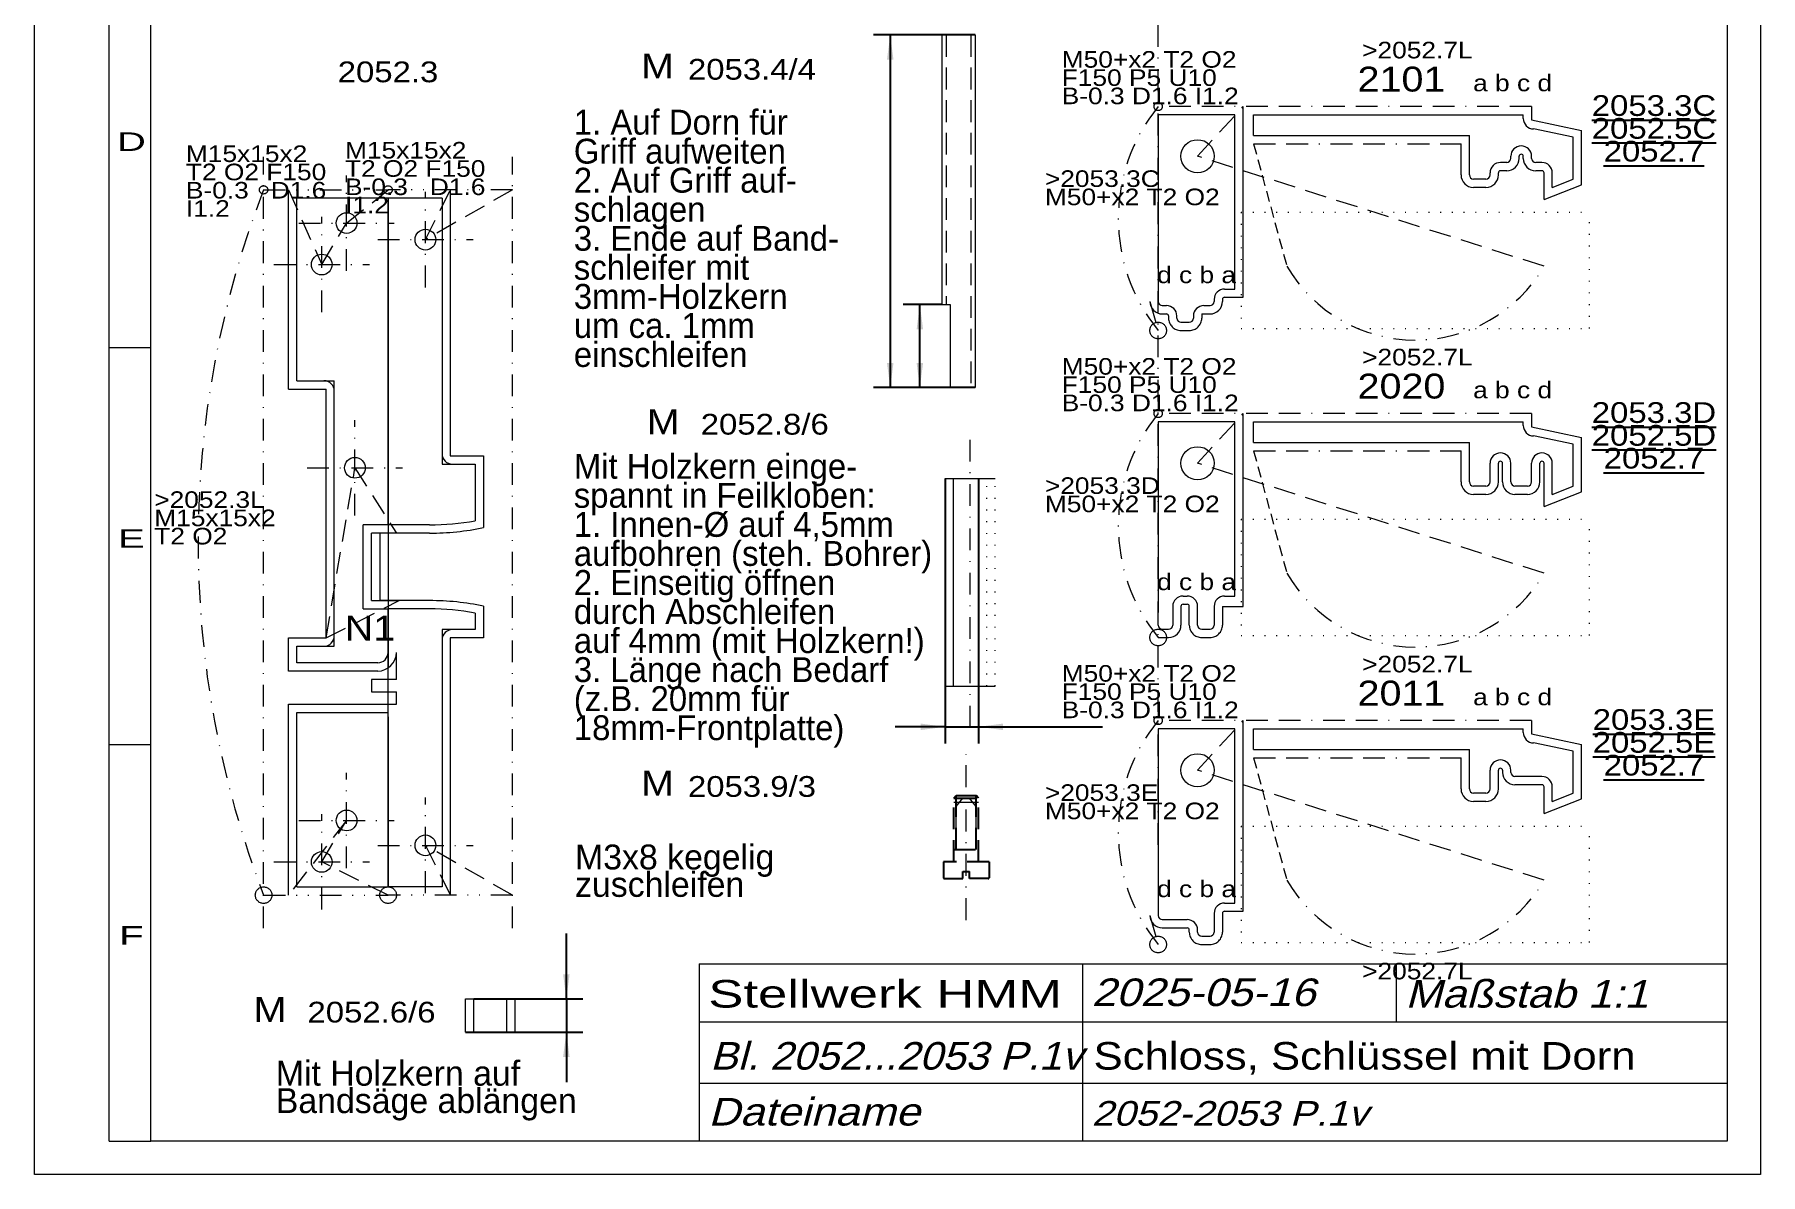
# Model space of a CAD drawing. Extents: x -185 to 209, y 1 to 296.
# Drawn here: x 1 to 209, y 1 to 138.4 of the extents above; entities that cross this region are included whole.
import ezdxf
from ezdxf.enums import TextEntityAlignment as Align

# ---------------------------------------------------------------- set-up
doc = ezdxf.new("R2010")
doc.units = 0
doc.header["$LTSCALE"] = 5.2450000763
for name, pattern in [('BORDER', [1.75, 0.5, -0.25, 0.5, -0.25, 0, -0.25]), ('DASHDOT', [1, 0.5, -0.25, 0, -0.25]), ('DASHED', [0.75, 0.5, -0.25]), ('DIVIDE', [1.25, 0.5, -0.25, 0, -0.25, 0, -0.25]), ('DOT', [0.25, 0, -0.25]), ('HIDDEN', [0.375, 0.25, -0.125]), ('PHANTOM', [2.5, 1.25, -0.25, 0.25, -0.25, 0.25, -0.25])]:
    doc.linetypes.add(name, pattern=pattern)
for name, color, linetype, lineweight in [('2050_1R', 15, 'CONTINUOUS', 13), ('2052_1_2_7_8 GEHÄUSE', 7, 'CONTINUOUS', 18), ('2052_3 RIEGEL', 230, 'CONTINUOUS', 18), ('2052_3L', 30, 'CONTINUOUS', 13), ('2052_3R', 34, 'CONTINUOUS', 13), ('2052_5_6 BESATZUNG', 8, 'CONTINUOUS', 18), ('2052___ SCHLOSS MIT DORN L', 230, 'CONTINUOUS', 13), ('2053_1-4 SCHLÜSSEL', 190, 'CONTINUOUS', 18), ('2053_3B', 11, 'CONTINUOUS', 13), ('2053_3C', 11, 'CONTINUOUS', 13), ('2053_3D', 11, 'CONTINUOUS', 13), ('2053_3E', 11, 'CONTINUOUS', 13), ('BEMASSUNG', 7, 'CONTINUOUS', 25), ('BESCHRIFTUNG', 7, 'CONTINUOUS', 25), ('BESCHRIFTUNG0', 7, 'CONTINUOUS', 25), ('HILFSLINIEN', 3, 'CONTINUOUS', 0), ('MASSGRENZEN', 172, 'CONTINUOUS', 25), ('MASSLINIEN', 172, 'CONTINUOUS', 25), ('MASSTEXTE', 212, 'CONTINUOUS', 25), ('MITTELLINIEN', 5, 'DASHDOT', 13), ('STANDARD', 7, 'CONTINUOUS', 0), ('UNSICHTBARE', 92, 'DASHED', 25)]:
    doc.layers.add(name, color=color, linetype=linetype, lineweight=lineweight)
doc.styles.add('Arial', font='arial.ttf')

# ---------------------------------------------------------------- blocks, each defined once
blk = doc.blocks.new('X', base_point=(104.5547320313, 209.8532390625))
at = {"layer": 'MITTELLINIEN'}
for p, q in [((104.5547320313, 204.1032390625), (104.5547320313, 215.6032390625)), ((98.8047320313, 209.8532390625), (110.3047320313, 209.8532390625))]:
    blk.add_line(p, q, dxfattribs=at)
blk = doc.blocks.new('D492339968')
at = {"layer": 'MASSGRENZEN'}
for points in [[(104.1233689407, 138.3383367787), (104.5149475174, 135.3640021945), (103.7317903641, 135.3640021945)], [(104.1233689407, 95.8383367787), (103.7317903641, 98.8126713628), (104.5149475174, 98.8126713628)]]:
    blk.add_solid(points, dxfattribs=at)
at = {"layer": 'MASSLINIEN', "color": 172}
for p, q in [((114.3533438154, 138.3383367787), (102.1233689407, 138.3383367787)), ((104.1233689407, 138.3383367787), (104.1233689407, 95.8383367787)), ((114.3533438154, 95.8383367787), (102.1233689407, 95.8383367787))]:
    blk.add_line(p, q, dxfattribs=at)
blk = doc.blocks.new('D492340224')
at = {"layer": 'MASSGRENZEN'}
for points in [[(107.694988878, 105.8383367787), (108.0865674547, 102.8640021945), (107.3034103014, 102.8640021945)], [(107.694988878, 95.8383367787), (107.3034103014, 98.8126713628), (108.0865674547, 98.8126713628)]]:
    blk.add_solid(points, dxfattribs=at)
at = {"layer": 'MASSLINIEN', "color": 172}
for p, q in [((110.3533438154, 105.8383367787), (105.694988878, 105.8383367787)), ((107.694988878, 95.8383367787), (107.694988878, 105.8383367787)), ((114.3533438154, 95.8383367787), (105.694988878, 95.8383367787))]:
    blk.add_line(p, q, dxfattribs=at)
blk = doc.blocks.new('D492340480')
at = {"layer": 'MASSGRENZEN'}
for points in [[(65.092767074, 22.153649102), (64.7011884973, 25.1279836861), (65.4843456506, 25.1279836861)], [(65.092767074, 18.153649102), (65.4843456506, 15.1793145179), (64.7011884973, 15.1793145179)]]:
    blk.add_solid(points, dxfattribs=at)
at = {"layer": 'MASSLINIEN', "color": 172}
for p, q in [((65.092767074, 22.153649102), (65.092767074, 30.0462071591)), ((53.9257405345, 22.153649102), (67.092767074, 22.153649102)), ((65.092767074, 22.153649102), (65.092767074, 18.153649102)), ((52.9257405345, 18.153649102), (67.092767074, 18.153649102)), ((65.092767074, 18.153649102), (65.092767074, 12.1149799338))]:
    blk.add_line(p, q, dxfattribs=at)
blk = doc.blocks.new('D492340736')
at = {"layer": 'MASSGRENZEN'}
for points in [[(110.7532646562, 54.9532042079), (107.7789300721, 54.5616256313), (107.7789300721, 55.3447827846)], [(114.7532646562, 54.9532042079), (117.7275992403, 55.3447827846), (117.7275992403, 54.5616256313)]]:
    blk.add_solid(points, dxfattribs=at)
at = {"layer": 'MASSLINIEN', "color": 172}
for p, q in [((110.7532646562, 84.8669610305), (110.7532646562, 52.9532042079)), ((114.7532646562, 84.8669610305), (114.7532646562, 52.9532042079)), ((110.7532646562, 54.9532042079), (104.714595488, 54.9532042079)), ((110.7532646562, 54.9532042079), (114.7532646562, 54.9532042079)), ((114.7532646562, 54.9532042079), (129.6980449356, 54.9532042079))]:
    blk.add_line(p, q, dxfattribs=at)

msp = doc.modelspace()

# ---------------------------------------------------------------- linework, layer by layer
at = {"layer": '2052_1_2_7_8 GEHÄUSE', "color": 7, "lineweight": 0}
for p, q in [((110.7532646562, 59.8669610305), (110.7532646562, 84.8669610305)), ((110.7532646562, 84.8669610305), (116.7532646562, 84.8669610305)), ((111.7532646562, 59.8669610305), (111.7532646562, 84.8669610305)), ((110.7532646562, 59.8669610305), (116.7532646562, 59.8669610305))]:
    msp.add_line(p, q, dxfattribs=at)
at = {"layer": '2052_1_2_7_8 GEHÄUSE'}
for p, q in [((114.7532646562, 59.8669610305), (114.7532646562, 84.8669610305)), ((112.0850756987, 45.3581666133), (112.8805856987, 46.3581666133)), ((112.8805856987, 46.3581666133), (113.6760956987, 46.3581666133)), ((114.4716056987, 45.3581666133), (113.6760956987, 46.3581666133)), ((112.0850756987, 40.1649016133), (112.0850756987, 45.3581666133)), ((114.4716056987, 40.1649016133), (114.4716056987, 45.3581666133))]:
    msp.add_line(p, q, dxfattribs=at)
at = {"layer": '2052_1_2_7_8 GEHÄUSE', "linetype": 'DOT', "lineweight": 0}
for p, q in [((115.7532646562, 59.8669610305), (115.7532646562, 84.8669610305)), ((116.7532646562, 59.8669610305), (116.7532646562, 84.8669610305))]:
    msp.add_line(p, q, dxfattribs=at)
at = {"layer": '2052_3 RIEGEL'}
for p, q in [((32.6096849063, 96.6686067962), (32.6096849063, 118.6686067962)), ((43.6096849063, 118.6686067962), (32.6096849063, 118.6686067962)), ((43.6096849063, 79.2926452008), (43.6096849063, 118.6686067962)), ((50.1096849063, 118.6686067962), (43.6096849063, 118.6686067962)), ((43.6096849063, 35.6686067962), (43.6096849063, 69.1686067962)), ((32.6096849063, 62.6686067962), (32.6096849063, 64.6686067962)), ((32.6096849063, 64.6686067962), (37.1305587104, 64.6686067962)), ((32.6096849063, 35.6686067962), (32.6096849063, 56.6686067962)), ((50.1096849063, 35.6686067962), (43.6096849063, 35.6686067962))]:
    msp.add_line(p, q, dxfattribs=at)
at = {"layer": '2052_3 RIEGEL', "lineweight": 0}
for p, q in [((43.6096849063, 118.6686067962), (43.6096849063, 62.1686067962)), ((50.1096849063, 118.6686067962), (50.1096849063, 86.6137206819)), ((32.6096849063, 96.6686067962), (37.1305587104, 96.6686067962)), ((37.1305587104, 64.6686067962), (37.1305587104, 96.6686067962)), ((50.1096849063, 86.6137206819), (54.1096849063, 86.6137206819)), ((54.1096849063, 86.6137206819), (54.1096849063, 79.7926452008)), ((40.6096849063, 69.1686067962), (40.6096849063, 79.2926452008)), ((48.6096849063, 79.2926452008), (40.6096849063, 79.2926452008)), ((40.6096849063, 69.1686067962), (43.6096849063, 69.1686067962)), ((48.6096852003, 69.1686067962), (43.6096849063, 69.1686067962)), ((54.1096849063, 68.6686067962), (54.1096849063, 66.6686067962)), ((54.1096849063, 66.6686067962), (50.1096849063, 66.6686067962)), ((50.1096849063, 66.6686067962), (50.1096849063, 35.6686067962)), ((42.3596849063, 62.6686067962), (32.6096849063, 62.6686067962)), ((32.6096849063, 56.6686067962), (43.6096849063, 56.6686067962)), ((43.6096849063, 56.1686067962), (43.6096849063, 35.6686067962)), ((32.6096849063, 35.6686067962), (43.6096849063, 35.6686067962))]:
    msp.add_line(p, q, dxfattribs=at)
for centre in [(38.6096849063, 115.6686067962), (48.1096849063, 113.6686067962), (35.6096849063, 110.6686067962), (38.6096849063, 43.6686067962), (48.1096849063, 40.6686067962), (35.6096849063, 38.6686067962)]:
    msp.add_circle(centre, 1.25, dxfattribs=at)
at = {"layer": '2052_3 RIEGEL'}
for centre, radius, start, end in [((35.8805587104, 95.4186067962), 1.25, 0, 90), ((51.3596849063, 87.8637206819), 1.25, 180, 270), ((48.6096849063, 109.7926452008), 30.5, 270, 280.3888578155), ((48.6096852003, 38.6686100303), 30.4999967659, 79.6111416322, 90), ((51.3596849063, 65.4186067962), 1.25, 90, 180), ((35.8805587104, 65.9186067962), 1.25, 270, 360), ((42.3596849063, 63.9186067962), 1.25, 270, 360)]:
    msp.add_arc(centre, radius, start, end, dxfattribs=at)
at = {"layer": '2052_3L', "linetype": 'DIVIDE'}
for p, q in [((28.6096849063, 119.6686067962), (43.6096849063, 119.6686067962)), ((28.6096849063, 34.6686067962), (43.6096849063, 34.6686067962))]:
    msp.add_line(p, q, dxfattribs=at)
at = {"layer": '2052_3L'}
for p, q in [((31.6096849063, 95.6686067962), (31.6096849063, 119.6686067962)), ((31.6096849063, 95.6686067962), (36.1305587104, 95.6686067962)), ((36.1305587104, 65.6686067962), (36.1305587104, 95.6686067962)), ((41.6096849063, 70.1686067962), (41.6096849063, 78.2926452008)), ((44.6281182418, 78.2926452008), (41.6096849063, 78.2926452008)), ((41.6096849063, 70.1686067962), (44.9330185446, 70.1686067962)), ((31.6096849063, 65.6686067962), (36.1305587104, 65.6686067962)), ((31.6096849063, 61.6686067962), (31.6096849063, 65.6686067962)), ((44.6096849063, 60.6686067962), (44.6096849063, 63.9186067962)), ((42.3596849063, 61.6686067962), (31.6096849063, 61.6686067962)), ((44.6096849063, 60.6686067962), (41.6096849063, 60.6686067962)), ((41.6096849063, 60.6686067962), (41.6096849063, 59.1686067962)), ((41.6096849063, 59.1686067962), (44.6096849063, 59.1686067962)), ((44.6096849063, 57.6686067962), (44.6096849063, 59.1686067962)), ((31.6096849063, 34.6686067962), (31.6096849063, 57.6686067962)), ((31.6096849063, 57.6686067962), (44.6096849063, 57.6686067962))]:
    msp.add_line(p, q, dxfattribs=at)
at = {"layer": '2052_3L', "linetype": 'DASHED'}
for p, q in [((31.6096849063, 119.6686067962), (35.6096849063, 110.6686067962)), ((38.6096849063, 115.6686067962), (43.6096849063, 119.6686067962)), ((35.6096849063, 110.6686067962), (38.6096849063, 115.6686067962)), ((36.1305587104, 65.6686067962), (39.6096849063, 86.1686067962)), ((39.6096849063, 86.1686067962), (44.6281182418, 78.2926452008)), ((36.1305587104, 65.6686067962), (44.9330185446, 70.1686067962)), ((38.6096849063, 43.6686067962), (31.6096849063, 34.6686067962)), ((35.6096849063, 38.6686067962), (38.6096849063, 43.6686067962)), ((43.6096849063, 34.6686067962), (35.6096849063, 38.6686067962))]:
    msp.add_line(p, q, dxfattribs=at)
at = {"layer": '2052_3L', "linetype": 'PHANTOM'}
for centre, radius in [((28.6096849063, 119.6686067962), 0.5), ((28.6096849063, 34.6686067962), 1)]:
    msp.add_circle(centre, radius, dxfattribs=at)
at = {"layer": '2052_3L'}
for centre in [(38.6096849063, 115.6686067962), (35.6096849063, 110.6686067962), (39.6096849063, 86.1686067962), (38.6096849063, 43.6686067962), (35.6096849063, 38.6686067962)]:
    msp.add_circle(centre, 1.25, dxfattribs=at)
msp.add_arc((42.3596849063, 63.9186067962), 2.25, 270, 360, dxfattribs=at)
at = {"layer": '2052_3R', "linetype": 'DIVIDE'}
for p, q in [((58.6096849063, 119.6686067962), (43.6096849063, 119.6686067962)), ((58.6096849063, 34.6686067962), (43.6096849063, 34.6686067962))]:
    msp.add_line(p, q, dxfattribs=at)
at = {"layer": '2052_3R', "linetype": 'DASHED'}
for p, q in [((58.6096849063, 119.6686067962), (48.1096849063, 113.6686067962)), ((48.1096849063, 113.6686067962), (51.1096849063, 119.6686067962)), ((58.6096849063, 34.6686067962), (48.1096849063, 40.6686067962)), ((48.1096849063, 40.6686067962), (51.1096849063, 34.6686067962))]:
    msp.add_line(p, q, dxfattribs=at)
at = {"layer": '2052_3R'}
for p, q in [((51.1096849063, 119.6686067962), (51.1096849063, 87.6137206819)), ((51.1096849063, 87.6137206819), (55.1096849063, 87.6137206819)), ((55.1096849063, 87.6137206819), (55.1096849063, 78.970575186)), ((42.6096849063, 78.2926452008), (42.6096849063, 70.1686067962)), ((48.6096849063, 78.2926452008), (42.6096849063, 78.2926452008)), ((48.6096852003, 70.1686067962), (42.6096849063, 70.1686067962)), ((55.1096849063, 69.4906768019), (55.1096849063, 65.6686067962)), ((51.1096849063, 65.6686067962), (51.1096849063, 34.6686067962)), ((55.1096849063, 65.6686067962), (51.1096849063, 65.6686067962))]:
    msp.add_line(p, q, dxfattribs=at)
at = {"layer": '2052_3R', "linetype": 'PHANTOM'}
for centre, radius in [((43.6096849063, 119.6686067962), 0.5), ((43.6096849063, 34.6686067962), 1)]:
    msp.add_circle(centre, radius, dxfattribs=at)
at = {"layer": '2052_3R'}
for centre in [(48.1096849063, 113.6686067962), (48.1096849063, 40.6686067962)]:
    msp.add_circle(centre, 1.25, dxfattribs=at)
for centre, radius, start, end in [((48.6096849063, 109.7926452008), 31.5, 270, 281.9084917139), ((48.6096852003, 38.6686100303), 31.4999967659, 78.0915075921, 90)]:
    msp.add_arc(centre, radius, start, end, dxfattribs=at)
at = {"layer": '2052_5_6 BESATZUNG', "lineweight": 0}
for p, q in [((145.6643414286, 128.7172311076), (136.4143414286, 128.7172311076)), ((136.4143414286, 128.7172311076), (136.4143414286, 106.2172311076)), ((145.6643414286, 107.7172311076), (145.6643414286, 128.7172311076)), ((143.1643414286, 106.4672311076), (143.1643414286, 106.2172311076)), ((144.4143414286, 107.7172311076), (145.6643414286, 107.7172311076)), ((136.9143414286, 105.7172311076), (137.4143414286, 105.7172311076)), ((138.6643414286, 104.2172311076), (138.6643414286, 104.4672311076)), ((140.6643414286, 104.4672311076), (140.6643414286, 104.2172311076)), ((141.9143414286, 105.7172311076), (142.6643414286, 105.7172311076)), ((139.1643414286, 103.7172311076), (140.1643414286, 103.7172311076)), ((145.6643414286, 91.7172311076), (136.4143414286, 91.7172311076)), ((136.4143414286, 91.7172311076), (136.4143414286, 68.7172311076)), ((145.6643414286, 70.7172311076), (145.6643414286, 91.7172311076)), ((136.4143414286, 67.2172311076), (136.4143414286, 68.7172311076)), ((138.1643414286, 69.4672311076), (138.1643414286, 68.7172311076)), ((138.1643414286, 68.7172311076), (138.1643414286, 67.2172311076)), ((139.4143414286, 70.7172311076), (139.9143414286, 70.7172311076)), ((141.1643414286, 68.7172311076), (141.1643414286, 69.4672311076)), ((141.1643414286, 67.2172311076), (141.1643414286, 68.7172311076)), ((143.1643414286, 69.4672311076), (143.1643414286, 68.7172311076)), ((143.1643414286, 68.7172311076), (143.1643414286, 67.2172311076)), ((144.4143414286, 70.7172311076), (145.6643414286, 70.7172311076)), ((136.9143414286, 66.7172311076), (137.6643414286, 66.7172311076)), ((141.6643414286, 66.7172311076), (142.6643414286, 66.7172311076)), ((145.6643414286, 54.7172311076), (136.4143414286, 54.7172311076)), ((136.4143414286, 54.7172311076), (136.4143414286, 32.2172311076)), ((145.6643414286, 33.7172311076), (145.6643414286, 54.7172311076)), ((144.4143414286, 33.7172311076), (145.6643414286, 33.7172311076)), ((136.9143414286, 31.7172311076), (138.6643414286, 31.7172311076)), ((138.6643414286, 31.7172311076), (139.9143414286, 31.7172311076)), ((143.1643414286, 32.4672311076), (143.1643414286, 31.7172311076)), ((143.1643414286, 31.7172311076), (143.1643414286, 30.2172311076)), ((141.1643414286, 30.2172311076), (141.1643414286, 30.4672311076)), ((141.6643414286, 29.7172311076), (142.6643414286, 29.7172311076)), ((52.9257405345, 18.153649102), (52.9257405345, 22.153649102)), ((52.9257405345, 22.153649102), (53.9257405345, 22.153649102)), ((53.9257405345, 18.153649102), (53.9257405345, 22.153649102)), ((57.9257405345, 18.153649102), (57.9257405345, 22.153649102)), ((57.9257405345, 22.153649102), (58.9257405345, 22.153649102)), ((58.9257405345, 18.153649102), (58.9257405345, 22.153649102)), ((52.9257405345, 18.153649102), (53.9257405345, 18.153649102)), ((57.9257405345, 18.153649102), (58.9257405345, 18.153649102))]:
    msp.add_line(p, q, dxfattribs=at)
at = {"layer": '2052_5_6 BESATZUNG'}
for centre, radius, start, end in [((136.9143414286, 106.2172311076), 0.5, 180, 270), ((142.6643414286, 106.2172311076), 0.5, 270, 360), ((144.4143414286, 106.4672311076), 1.25, 90, 180), ((137.4143414286, 104.4672311076), 1.25, 0, 90), ((139.1643414286, 104.2172311076), 0.5, 180, 270), ((140.1643414286, 104.2172311076), 0.5, 270, 360), ((141.9143414286, 104.4672311076), 1.25, 90, 180), ((139.4143414286, 69.4672311076), 1.25, 90, 180), ((139.9143414286, 69.4672311076), 1.25, 0, 90), ((144.4143414286, 69.4672311076), 1.25, 90, 180), ((136.9143414286, 67.2172311076), 0.5, 180, 270), ((137.6643414286, 67.2172311076), 0.5, 270, 360), ((141.6643414286, 67.2172311076), 0.5, 180, 270), ((142.6643414286, 67.2172311076), 0.5, 270, 360), ((144.4143414286, 32.4672311076), 1.25, 90, 180), ((136.9143414286, 32.2172311076), 0.5, 180, 270), ((139.9143414286, 30.4672311076), 1.25, 0, 90), ((141.6643414286, 30.2172311076), 0.5, 180, 270), ((142.6643414286, 30.2172311076), 0.5, 270, 360)]:
    msp.add_arc(centre, radius, start, end, dxfattribs=at)
at = {"layer": '2052___ SCHLOSS MIT DORN L', "linetype": 'DOT'}
for p, q in [((146.4143414286, 116.9672311076), (188.4143414286, 116.9672311076)), ((146.4143414286, 116.9672311076), (146.4143414286, 102.9672311076)), ((188.4143414286, 102.9672311076), (188.4143414286, 116.9672311076)), ((146.4143414286, 102.9672311076), (188.4143414286, 102.9672311076)), ((146.4143414286, 79.9672311076), (188.4143414286, 79.9672311076)), ((146.4143414286, 79.9672311076), (146.4143414286, 65.9672311076)), ((188.4143414286, 65.9672311076), (188.4143414286, 79.9672311076)), ((146.4143414286, 65.9672311076), (188.4143414286, 65.9672311076)), ((146.4143414286, 42.9672311076), (188.4143414286, 42.9672311076)), ((146.4143414286, 42.9672311076), (146.4143414286, 28.9672311076)), ((188.4143414286, 28.9672311076), (188.4143414286, 42.9672311076)), ((146.4143414286, 28.9672311076), (188.4143414286, 28.9672311076))]:
    msp.add_line(p, q, dxfattribs=at)
at = {"layer": '2052___ SCHLOSS MIT DORN L', "linetype": 'DASHDOT'}
for centre, radius, start, end in [((152.9819568445, 116.2172311076), 21.3713799407, 140.8253828335, 219.1746171665), ((139.0752944889, 77.1686067962), 118.3592028549, 158.9565127462, 201.0434872538), ((152.9819568445, 79.2172311076), 21.3713799407, 140.8253828335, 219.1746171665), ((152.9819568445, 42.2172311076), 21.3713799407, 140.8253828335, 219.1746171665)]:
    msp.add_arc(centre, radius, start, end, dxfattribs=at)
at = {"layer": '2053_1-4 SCHLÜSSEL', "color": 11}
for p, q in [((110.3533438154, 138.3383367787), (110.3533438154, 105.8383367787)), ((110.3533438154, 138.3383367787), (114.3533438154, 138.3383367787)), ((114.3533438154, 138.3383367787), (114.3533438154, 95.8383367787)), ((110.3533438154, 105.8383367787), (111.3533438154, 105.8383367787)), ((111.3533438154, 95.8383367787), (114.3533438154, 95.8383367787))]:
    msp.add_line(p, q, dxfattribs=at)
at = {"layer": '2053_1-4 SCHLÜSSEL', "color": 11, "linetype": 'DASHED'}
for p, q in [((110.8533438154, 138.3383367787), (110.8533438154, 105.8383367787)), ((113.8533438154, 138.3383367787), (113.8533438154, 95.8383367787))]:
    msp.add_line(p, q, dxfattribs=at)
at = {"layer": '2053_1-4 SCHLÜSSEL'}
for p, q in [((147.9143414286, 126.2172311076), (147.9143414286, 128.7172311076)), ((147.9143414286, 128.7172311076), (180.4136369374, 128.7172311076)), ((180.4136369374, 128.2672311076), (180.4136369374, 128.7172311076)), ((186.4143414286, 126.0172311076), (181.6636369374, 127.0172311076)), ((147.9143414286, 126.2172311076), (173.9143414286, 126.2172311076)), ((173.9143414286, 122.9672311076), (173.9143414286, 126.2172311076)), ((186.4143414286, 120.9672311076), (186.4143414286, 126.0172311076)), ((173.9143414286, 121.4672311076), (173.9143414286, 122.9672311076)), ((178.4143414286, 122.9672311076), (177.6643414286, 122.9672311076)), ((178.9143414286, 123.4672311076), (178.9143414286, 123.7172311076)), ((181.4143414286, 123.4672311076), (181.4143414286, 123.7172311076)), ((182.6643414286, 122.9672311076), (181.9143414286, 122.9672311076)), ((175.9143414286, 120.9672311076), (174.4143414286, 120.9672311076)), ((176.4143414286, 121.4672311076), (176.4143414286, 121.7172311076)), ((183.9143414286, 120.9672311076), (183.9143414286, 121.7172311076)), ((183.9143414286, 119.9672311076), (183.9143414286, 120.9672311076)), ((183.9143414286, 119.9672311076), (186.4143414286, 120.9672311076)), ((147.9143414286, 89.2172311076), (147.9143414286, 91.7172311076)), ((147.9143414286, 91.7172311076), (180.4136369374, 91.7172311076)), ((180.4136369374, 91.2672311076), (180.4136369374, 91.7172311076)), ((186.4143414286, 89.0172311076), (181.6636369374, 90.0172311076)), ((147.9143414286, 89.2172311076), (173.9143414286, 89.2172311076)), ((173.9143414286, 85.9672311076), (173.9143414286, 89.2172311076)), ((186.4143414286, 83.9672311076), (186.4143414286, 89.0172311076)), ((173.9143414286, 84.4672311076), (173.9143414286, 85.9672311076)), ((176.4143414286, 85.9672311076), (176.4143414286, 86.7172311076)), ((176.4143414286, 84.4672311076), (176.4143414286, 85.9672311076)), ((178.9143414286, 85.9672311076), (178.9143414286, 86.7172311076)), ((178.9143414286, 84.4672311076), (178.9143414286, 85.9672311076)), ((181.4143414286, 85.9672311076), (181.4143414286, 86.7172311076)), ((181.4143414286, 84.4672311076), (181.4143414286, 85.9672311076)), ((183.9143414286, 85.9672311076), (183.9143414286, 86.7172311076)), ((183.9143414286, 82.9672311076), (183.9143414286, 85.9672311076)), ((175.9143414286, 83.9672311076), (174.4143414286, 83.9672311076)), ((180.9143414286, 83.9672311076), (179.4143414286, 83.9672311076)), ((183.9143414286, 82.9672311076), (186.4143414286, 83.9672311076)), ((147.9143414286, 52.2172311076), (147.9143414286, 54.7172311076)), ((147.9143414286, 54.7172311076), (180.4136369374, 54.7172311076)), ((180.4136369374, 54.2672311076), (180.4136369374, 54.7172311076)), ((147.9143414286, 52.2172311076), (173.9143414286, 52.2172311076)), ((173.9143414286, 48.9672311076), (173.9143414286, 52.2172311076)), ((186.4143414286, 52.0172311076), (181.6636369374, 53.0172311076)), ((186.4143414286, 46.9672311076), (186.4143414286, 52.0172311076)), ((173.9143414286, 47.4672311076), (173.9143414286, 48.9672311076)), ((176.4143414286, 48.9672311076), (176.4143414286, 49.7172311076)), ((176.4143414286, 47.4672311076), (176.4143414286, 48.9672311076)), ((178.9143414286, 49.4672311076), (178.9143414286, 49.7172311076)), ((181.4143414286, 48.9672311076), (179.4143414286, 48.9672311076)), ((182.6643414286, 48.9672311076), (181.4143414286, 48.9672311076)), ((175.9143414286, 46.9672311076), (174.4143414286, 46.9672311076)), ((183.9143414286, 46.9672311076), (183.9143414286, 47.7172311076)), ((183.9143414286, 45.9672311076), (183.9143414286, 46.9672311076)), ((183.9143414286, 45.9672311076), (186.4143414286, 46.9672311076))]:
    msp.add_line(p, q, dxfattribs=at)
at = {"layer": '2053_1-4 SCHLÜSSEL', "color": 30}
msp.add_line((111.3533438154, 105.8383367787), (111.3533438154, 95.8383367787), dxfattribs=at)
at = {"layer": '2053_1-4 SCHLÜSSEL'}
for centre, radius, start, end in [((181.6636369374, 128.2672311076), 1.25, 180, 270), ((180.1643414286, 123.7172311076), 1.25, 90, 180), ((180.1643414286, 123.7172311076), 1.25, 360, 450), ((177.6643414286, 121.7172311076), 1.25, 90, 180), ((178.4143414286, 123.4672311076), 0.5, 270, 360), ((181.9143414286, 123.4672311076), 0.5, 180, 270), ((182.6643414286, 121.7172311076), 1.25, 0, 90), ((174.4143414286, 121.4672311076), 0.5, 180, 270), ((175.9143414286, 121.4672311076), 0.5, 270, 360), ((181.6636369374, 91.2672311076), 1.25, 180, 270), ((177.6643414286, 86.7172311076), 1.25, 90, 180), ((177.6643414286, 86.7172311076), 1.25, 360, 450), ((182.6643414286, 86.7172311076), 1.25, 90, 180), ((182.6643414286, 86.7172311076), 1.25, 360, 450), ((174.4143414286, 84.4672311076), 0.5, 180, 270), ((175.9143414286, 84.4672311076), 0.5, 270, 360), ((179.4143414286, 84.4672311076), 0.5, 180, 270), ((180.9143414286, 84.4672311076), 0.5, 270, 360), ((181.6636369374, 54.2672311076), 1.25, 180, 270), ((177.6643414286, 49.7172311076), 1.25, 90, 180), ((177.6643414286, 49.7172311076), 1.25, 360, 450), ((179.4143414286, 49.4672311076), 0.5, 180, 270), ((182.6643414286, 47.7172311076), 1.25, 0, 90), ((174.4143414286, 47.4672311076), 0.5, 180, 270), ((175.9143414286, 47.4672311076), 0.5, 270, 360)]:
    msp.add_arc(centre, radius, start, end, dxfattribs=at)
at = {"layer": '2053_3C', "linetype": 'BORDER'}
for p, q in [((181.4136369374, 129.7172311076), (136.4143414286, 129.7172311076)), ((147.9143414286, 125.2172311076), (172.9143414286, 125.2172311076))]:
    msp.add_line(p, q, dxfattribs=at)
at = {"layer": '2053_3C', "linetype": 'DASHED'}
for p, q in [((141.1643414286, 123.7172311076), (146.6643414286, 129.7172311076)), ((182.9143414286, 110.4672311076), (141.1643414286, 123.7172311076)), ((135.4143414286, 106.2172311076), (136.4143414286, 102.7172311076))]:
    msp.add_line(p, q, dxfattribs=at)
at = {"layer": '2053_3C'}
for p, q in [((146.6643414286, 106.7172311076), (146.6643414286, 129.7172311076)), ((181.4136369374, 129.7172311076), (181.4136369374, 128.0917688632)), ((181.4136369374, 128.0917688632), (187.4143414286, 126.8286499927)), ((172.9143414286, 121.4672311076), (172.9143414286, 125.2172311076)), ((187.4143414286, 120.2901981462), (187.4143414286, 126.8286499927)), ((179.9143414286, 123.4672311076), (179.9143414286, 123.7172311076)), ((180.4143414286, 123.4672311076), (180.4143414286, 123.7172311076)), ((177.4143414286, 121.4672311076), (177.4143414286, 121.7172311076)), ((178.4143414286, 121.9672311076), (177.6643414286, 121.9672311076)), ((182.6643414286, 121.9672311076), (181.9143414286, 121.9672311076)), ((182.9143414286, 118.4901981462), (182.9143414286, 121.7172311076)), ((175.9143414286, 119.9672311076), (174.4143414286, 119.9672311076)), ((182.9143414286, 118.4901981462), (187.4143414286, 120.2901981462)), ((144.1643414286, 106.4672311076), (144.1643414286, 106.2172311076)), ((144.4143414286, 106.7172311076), (146.6643414286, 106.7172311076)), ((136.9143414286, 104.7172311076), (137.4143414286, 104.7172311076)), ((137.6643414286, 104.4672311076), (137.6643414286, 104.2172311076)), ((141.6643414286, 104.7172311076), (141.6643414286, 104.2172311076)), ((141.6643414286, 104.7172311076), (142.6643414286, 104.7172311076))]:
    msp.add_line(p, q, dxfattribs=at)
at = {"layer": '2053_3C', "linetype": 'HIDDEN'}
msp.add_line((147.9143414286, 125.2172311076), (151.9143414286, 110.4672311076), dxfattribs=at)
at = {"layer": '2053_3C', "color": 34, "linetype": 'DIVIDE'}
msp.add_line((139.1643414286, 102.7172311076), (140.1643414286, 102.7172311076), dxfattribs=at)
at = {"layer": '2053_3C', "linetype": 'PHANTOM'}
for centre, radius in [((136.4143414286, 129.7172311076), 0.5), ((136.4143414286, 102.7172311076), 1)]:
    msp.add_circle(centre, radius, dxfattribs=at)
at = {"layer": '2053_3C', "lineweight": 0}
msp.add_circle((141.1643414286, 123.7172311076), 2, dxfattribs=at)
at = {"layer": '2053_3C'}
for centre, radius, start, end in [((178.4143414286, 123.4672311076), 1.5, 270, 360), ((180.1643414286, 123.7172311076), 0.25, 90, 180), ((180.1643414286, 123.7172311076), 0.25, 360, 450), ((181.9143414286, 123.4672311076), 1.5, 180, 270), ((174.4143414286, 121.4672311076), 1.5, 180, 270), ((175.9143414286, 121.4672311076), 1.5, 270, 360), ((177.6643414286, 121.7172311076), 0.25, 90, 180), ((182.6643414286, 121.7172311076), 0.25, 0, 90), ((136.9143414286, 106.2172311076), 1.5, 180, 270), ((142.6643414286, 106.2172311076), 1.5, 270, 360), ((144.4143414286, 106.4672311076), 0.25, 90, 180), ((137.4143414286, 104.4672311076), 0.25, 0, 90)]:
    msp.add_arc(centre, radius, start, end, dxfattribs=at)
at = {"layer": '2053_3C', "linetype": 'DASHDOT'}
msp.add_arc((167.4143414286, 119.5176915278), 17.9488393446, 210.2806844506, 329.7193155494, dxfattribs=at)
at = {"layer": '2053_3C', "color": 34, "linetype": 'DIVIDE'}
for centre, start, end in [((139.1643414286, 104.2172311076), 180, 270), ((140.1643414286, 104.2172311076), 270, 360)]:
    msp.add_arc(centre, 1.5, start, end, dxfattribs=at)
at = {"layer": '2053_3D', "linetype": 'BORDER'}
for p, q in [((181.4136369374, 92.7172311076), (136.4143414286, 92.7172311076)), ((147.9143414286, 88.2172311076), (172.9143414286, 88.2172311076))]:
    msp.add_line(p, q, dxfattribs=at)
at = {"layer": '2053_3D', "linetype": 'DASHED'}
for p, q in [((141.1643414286, 86.7172311076), (146.6643414286, 92.7172311076)), ((182.9143414286, 73.4672311076), (141.1643414286, 86.7172311076))]:
    msp.add_line(p, q, dxfattribs=at)
at = {"layer": '2053_3D'}
for p, q in [((146.6643414286, 69.4672311076), (146.6643414286, 92.7172311076)), ((181.4136369374, 92.7172311076), (181.4136369374, 91.0917688632)), ((181.4136369374, 91.0917688632), (187.4143414286, 89.8286499927)), ((187.4143414286, 83.2901981462), (187.4143414286, 89.8286499927)), ((172.9143414286, 84.4672311076), (172.9143414286, 88.2172311076)), ((177.4143414286, 84.4672311076), (177.4143414286, 86.7172311076)), ((177.9143414286, 84.4672311076), (177.9143414286, 86.7172311076)), ((182.4143414286, 84.4672311076), (182.4143414286, 86.7172311076)), ((182.9143414286, 81.4901981462), (182.9143414286, 86.7172311076)), ((182.9143414286, 81.4901981462), (187.4143414286, 83.2901981462)), ((175.9143414286, 82.9672311076), (174.4143414286, 82.9672311076)), ((180.9143414286, 82.9672311076), (179.4143414286, 82.9672311076)), ((139.1643414286, 69.4672311076), (139.1643414286, 67.2172311076)), ((139.4143414286, 69.7172311076), (139.9143414286, 69.7172311076)), ((140.1643414286, 67.2172311076), (140.1643414286, 69.4672311076)), ((144.1643414286, 69.4672311076), (146.6643414286, 69.4672311076)), ((144.1643414286, 69.4672311076), (144.1643414286, 67.2172311076)), ((136.4143414286, 65.7172311076), (137.6643414286, 65.7172311076))]:
    msp.add_line(p, q, dxfattribs=at)
at = {"layer": '2053_3D', "linetype": 'HIDDEN'}
msp.add_line((147.9143414286, 88.2172311076), (151.9143414286, 73.4672311076), dxfattribs=at)
at = {"layer": '2053_3D', "color": 34, "linetype": 'DIVIDE'}
msp.add_line((141.6643414286, 65.7172311076), (142.6643414286, 65.7172311076), dxfattribs=at)
at = {"layer": '2053_3D', "linetype": 'PHANTOM'}
for centre, radius in [((136.4143414286, 92.7172311076), 0.5), ((136.4143414286, 65.7172311076), 1)]:
    msp.add_circle(centre, radius, dxfattribs=at)
at = {"layer": '2053_3D', "lineweight": 0}
msp.add_circle((141.1643414286, 86.7172311076), 2, dxfattribs=at)
at = {"layer": '2053_3D'}
for centre, radius, start, end in [((177.6643414286, 86.7172311076), 0.25, 90, 180), ((177.6643414286, 86.7172311076), 0.25, 0, 90), ((182.6643414286, 86.7172311076), 0.25, 90, 180), ((182.6643414286, 86.7172311076), 0.25, 0, 90), ((174.4143414286, 84.4672311076), 1.5, 180, 270), ((175.9143414286, 84.4672311076), 1.5, 270, 360), ((179.4143414286, 84.4672311076), 1.5, 180, 270), ((180.9143414286, 84.4672311076), 1.5, 270, 360), ((139.4143414286, 69.4672311076), 0.25, 90, 180), ((139.9143414286, 69.4672311076), 0.25, 0, 90), ((137.6643414286, 67.2172311076), 1.5, 270, 360)]:
    msp.add_arc(centre, radius, start, end, dxfattribs=at)
at = {"layer": '2053_3D', "linetype": 'DASHDOT'}
msp.add_arc((167.4143414286, 82.5176915278), 17.9488393446, 210.2806844506, 329.7193155494, dxfattribs=at)
at = {"layer": '2053_3D', "color": 34, "linetype": 'DIVIDE'}
for centre, start, end in [((141.6643414286, 67.2172311076), 180, 270), ((142.6643414286, 67.2172311076), 270, 360)]:
    msp.add_arc(centre, 1.5, start, end, dxfattribs=at)
at = {"layer": '2053_3E', "linetype": 'BORDER'}
for p, q in [((181.4136369374, 55.7172311076), (136.4143414286, 55.7172311076)), ((147.9143414286, 51.2172311076), (172.9143414286, 51.2172311076))]:
    msp.add_line(p, q, dxfattribs=at)
at = {"layer": '2053_3E', "linetype": 'DASHED'}
for p, q in [((141.1643414286, 49.7172311076), (146.6643414286, 55.7172311076)), ((182.9143414286, 36.4672311076), (141.1643414286, 49.7172311076)), ((135.4143414286, 32.2172311076), (136.4143414286, 28.7172311076))]:
    msp.add_line(p, q, dxfattribs=at)
at = {"layer": '2053_3E'}
for p, q in [((146.6643414286, 32.7172311076), (146.6643414286, 55.7172311076)), ((181.4136369374, 55.7172311076), (181.4136369374, 54.0917688632)), ((181.4136369374, 54.0917688632), (187.4143414286, 52.8286499927)), ((187.4143414286, 46.2901981462), (187.4143414286, 52.8286499927)), ((172.9143414286, 47.4672311076), (172.9143414286, 51.2172311076)), ((177.4143414286, 47.4672311076), (177.4143414286, 49.7172311076)), ((177.9143414286, 49.7172311076), (177.9143414286, 49.4672311076)), ((181.4143414286, 47.9672311076), (179.4143414286, 47.9672311076)), ((182.6643414286, 47.9672311076), (181.4143414286, 47.9672311076)), ((175.9143414286, 45.9672311076), (174.4143414286, 45.9672311076)), ((182.9143414286, 44.4901981462), (182.9143414286, 47.7172311076)), ((182.9143414286, 44.4901981462), (187.4143414286, 46.2901981462)), ((144.1643414286, 32.4672311076), (144.1643414286, 30.2172311076)), ((144.4143414286, 32.7172311076), (146.6643414286, 32.7172311076)), ((136.9143414286, 30.7172311076), (139.9143414286, 30.7172311076)), ((140.1643414286, 30.2172311076), (140.1643414286, 30.4672311076))]:
    msp.add_line(p, q, dxfattribs=at)
at = {"layer": '2053_3E', "linetype": 'HIDDEN'}
msp.add_line((147.9143414286, 51.2172311076), (151.9143414286, 36.4672311076), dxfattribs=at)
at = {"layer": '2053_3E', "color": 34, "linetype": 'DIVIDE'}
msp.add_line((141.6643414286, 28.7172311076), (142.6643414286, 28.7172311076), dxfattribs=at)
at = {"layer": '2053_3E', "linetype": 'PHANTOM'}
for centre, radius in [((136.4143414286, 55.7172311076), 0.5), ((136.4143414286, 28.7172311076), 1)]:
    msp.add_circle(centre, radius, dxfattribs=at)
at = {"layer": '2053_3E', "lineweight": 0}
msp.add_circle((141.1643414286, 49.7172311076), 2, dxfattribs=at)
at = {"layer": '2053_3E'}
for centre, radius, start, end in [((177.6643414286, 49.7172311076), 0.25, 90, 180), ((177.6643414286, 49.7172311076), 0.25, 360, 450), ((179.4143414286, 49.4672311076), 1.5, 180, 270), ((182.6643414286, 47.7172311076), 0.25, 0, 90), ((174.4143414286, 47.4672311076), 1.5, 180, 270), ((175.9143414286, 47.4672311076), 1.5, 270, 360), ((136.9143414286, 32.2172311076), 1.5, 180, 270), ((144.4143414286, 32.4672311076), 0.25, 90, 180), ((139.9143414286, 30.4672311076), 0.25, 0, 90)]:
    msp.add_arc(centre, radius, start, end, dxfattribs=at)
at = {"layer": '2053_3E', "linetype": 'DASHDOT'}
msp.add_arc((167.4143414286, 45.5176915278), 17.9488393446, 210.2806844506, 329.7193155494, dxfattribs=at)
at = {"layer": '2053_3E', "color": 34, "linetype": 'DIVIDE'}
for centre, start, end in [((141.6643414286, 30.2172311076), 180, 270), ((142.6643414286, 30.2172311076), 270, 360)]:
    msp.add_arc(centre, 1.5, start, end, dxfattribs=at)
at = {"layer": 'HILFSLINIEN'}
msp.add_line((111.7783406987, 45.8581666133), (114.7783406987, 45.8581666133), dxfattribs=at)
at = {"layer": 'MITTELLINIEN'}
for p, q in [((136.4143414286, 40.7172311076), (136.4143414286, 221.99175)), ((28.6096849063, 30.6686067962), (28.6096849063, 123.6686067962)), ((58.6096849063, 30.6686067962), (58.6096849063, 123.6686067962)), ((113.7532646562, 54.8669610305), (113.7532646562, 89.8669610305)), ((113.2783406987, 31.6649016133), (113.2783406987, 51.6649016133))]:
    msp.add_line(p, q, dxfattribs=at)
at = {"layer": 'STANDARD'}
for p, q in [((1, 1), (1, 296)), ((209, 296), (209, 1)), ((10, 5), (10, 292)), ((15, 5), (15, 287)), ((205, 287), (205, 5)), ((205, 182.1150997151), (205, 5.1236467236)), ((10, 100.6666666667), (15, 100.6666666667)), ((10, 52.8333333333), (15, 52.8333333333)), ((10, 5), (15, 5)), ((205, 5), (15, 5)), ((209, 1), (1, 1))]:
    msp.add_line(p, q, dxfattribs=at)
at = {"layer": 'STANDARD', "lineweight": 0}
for p, q in [((81.105982906, 26.4), (205, 26.4)), ((81.105982906, 26.4), (81.105982906, 5)), ((127.305982906, 26.4), (127.305982906, 5)), ((165.105982906, 26.4), (165.105982906, 19.4)), ((81.105982906, 19.4), (205, 19.4)), ((81.105982906, 12), (205, 12))]:
    msp.add_line(p, q, dxfattribs=at)
at = {"layer": 'UNSICHTBARE'}
for p, q in [((111.7783406987, 46.3581666133), (112.0850756987, 46.6649016133)), ((111.7783406987, 38.6649016133), (111.7783406987, 46.3581666133)), ((111.7783406987, 46.3581666133), (114.7783406987, 46.3581666133)), ((112.0850756987, 40.1649016133), (112.0850756987, 46.6649016133)), ((112.0850756987, 46.6649016133), (114.4716056987, 46.6649016133)), ((114.4716056987, 40.1649016133), (114.4716056987, 46.6649016133)), ((114.7783406987, 46.3581666133), (114.4716056987, 46.6649016133)), ((114.7783406987, 38.6649016133), (114.7783406987, 46.3581666133)), ((111.7783406987, 40.1649016133), (114.7783406987, 40.1649016133)), ((110.5283406987, 38.6649016133), (110.5283406987, 36.7649016133)), ((116.0283406987, 38.6649016133), (110.5283406987, 38.6649016133)), ((112.8783406987, 36.6649016133), (112.8783406987, 37.5149016133)), ((112.8783406987, 37.5149016133), (113.6783406987, 37.5149016133)), ((113.6783406987, 36.6649016133), (113.6783406987, 37.5149016133)), ((116.0283406987, 38.6649016133), (116.0283406987, 36.7649016133)), ((110.6283406987, 36.6649016133), (112.8783406987, 36.6649016133)), ((115.9283406987, 36.6649016133), (113.6783406987, 36.6649016133))]:
    msp.add_line(p, q, dxfattribs=at)
for centre, start, end in [((110.6283406987, 36.7649016133), 180, 270), ((115.9283406987, 36.7649016133), 270, 360)]:
    msp.add_arc(centre, 0.1, start, end, dxfattribs=at)

# ---------------------------------------------------------------- block references
at = {"layer": '2050_1R'}
for p in [(38.6096849063, 115.6686067962), (48.1096849063, 113.6686067962), (35.6096849063, 110.6686067962), (39.6096849063, 86.1686067962), (38.6096849063, 43.6686067962), (48.1096849063, 40.6686067962), (35.6096849063, 38.6686067962)]:
    msp.add_blockref('X', p, dxfattribs=at)
at = {"layer": 'BEMASSUNG'}
for name in ['D492339968', 'D492340224', 'D492340736', 'D492340480']:
    msp.add_blockref(name, (0, 0), dxfattribs=at)

# ---------------------------------------------------------------- texts
at = {"layer": '2052_3L', "linetype": 'DASHED', "style": 'Arial', "width": 1.1350267802}
msp.add_text('N1', height=3, dxfattribs=at).set_placement((38.377662035, 65.3536874351))
at = {"layer": '2052_3L', "insert": (19.2406825446, 116.4246824416), "char_height": 2, "attachment_point": 7, "line_spacing_factor": 0.66, "style": 'Arial'}
msp.add_mtext('\\W1.135084;M15x15x2 \\PT2 O2 F150\\PB-0.3   D1.6\\PI1.2', dxfattribs=at)
at = {"layer": '2052_3R', "insert": (38.4186679684, 116.8424607288), "char_height": 2, "attachment_point": 7, "line_spacing_factor": 0.66, "style": 'Arial'}
msp.add_mtext('\\W1.135084;M15x15x2 \\PT2 O2 F150\\PB-0.3   D1.6\\PI1.2', dxfattribs=at)
at = {"layer": '2052___ SCHLOSS MIT DORN L', "char_height": 2, "attachment_point": 7, "line_spacing_factor": 0.66, "style": 'Arial'}
for s, insert in [('\\W1.135111;>2053.3C\\PM50+x2 T2 O2', (122.7626277915, 117.7935508068)), ('\\W1.135145;>2052.3L\\PM15x15x2\\PT2 O2', (15.4273427697, 76.9067674447)), ('\\W1.135111;>2053.3D\\PM50+x2 T2 O2', (122.7626277915, 80.7935508068)), ('\\W1.135110;>2053.3E\\PM50+x2 T2 O2', (122.7626277915, 43.7935508068))]:
    msp.add_mtext(s, dxfattribs=dict(at, insert=insert))
at = {"layer": '2053_3B', "insert": (160.9920363418, 135.4869425539), "char_height": 2, "attachment_point": 7, "line_spacing_factor": 0.66, "style": 'Arial'}
msp.add_mtext('\\W1.135145;>2052.7L\\P', dxfattribs=at)
at = {"layer": '2053_3C', "char_height": 2, "attachment_point": 7, "line_spacing_factor": 0.66, "style": 'Arial'}
for s, insert in [('\\W1.135090;M50+x2 T2 O2 \\PF150 P5 U10\\PB-0.3 D1.6 I1.2', (124.7906395425, 129.9662607633)), ('\\W1.135145;>2052.7L\\P', (160.9920363418, 98.4869425539))]:
    msp.add_mtext(s, dxfattribs=dict(at, insert=insert))
at = {"layer": '2053_3D', "char_height": 2, "attachment_point": 7, "line_spacing_factor": 0.66, "style": 'Arial'}
for s, insert in [('\\W1.135090;M50+x2 T2 O2 \\PF150 P5 U10\\PB-0.3 D1.6 I1.2', (124.7906395425, 92.9662607633)), ('\\W1.135145;>2052.7L\\P', (160.9920363418, 61.4869425539))]:
    msp.add_mtext(s, dxfattribs=dict(at, insert=insert))
at = {"layer": '2053_3E', "char_height": 2, "attachment_point": 7, "line_spacing_factor": 0.66, "style": 'Arial'}
for s, insert in [('\\W1.135090;M50+x2 T2 O2 \\PF150 P5 U10\\PB-0.3 D1.6 I1.2', (124.7906395425, 55.9662607633)), ('\\W1.135145;>2052.7L\\P', (160.9920363418, 24.4869425539))]:
    msp.add_mtext(s, dxfattribs=dict(at, insert=insert))
at = {"layer": 'BESCHRIFTUNG', "style": 'Arial'}
for s, height, width, p in [('M', 3, 1.1350193204, (74.0967647229, 133.0971891974)), ('2101', 3, 1.1351450821, (160.4447027255, 131.5183798936)), ('a b c d', 2, 1.1350955198, (174.3669620871, 131.5519040115)), ('d c b a', 2, 1.1350955198, (136.2803141789, 108.4238725824)), ('2020', 3, 1.1351447168, (160.4447027255, 94.5183798936)), ('a b c d', 2, 1.1350955198, (174.3669620871, 94.5519040115)), ('M', 3, 1.1350193204, (74.7801335894, 90.2248488975)), ('2052.8/6', 2.5, 1.13513415, (81.2845232281, 90.1703095769)), ('d c b a', 2, 1.1350955198, (136.2803141789, 71.4238725824)), ('2011', 3, 1.1351450821, (160.4447027255, 57.5183798936)), ('a b c d', 2, 1.1350955198, (174.3669620871, 57.5519040115)), ('M', 3, 1.1350193204, (74.0967647229, 46.6633046428)), ('d c b a', 2, 1.1350955198, (136.2803141789, 34.4238725824)), ('M', 3, 1.1350193204, (27.3933723098, 19.3707874824)), ('2052.6/6', 2.5, 1.1351341708, (33.8977619485, 19.3162481618))]:
    msp.add_text(s, height=height, dxfattribs=dict(at, width=width)).set_placement(p)
for s, width, p in [('2053.4/4', 1.1351342961, (87.4617916917, 134.1987988477)), ('2052.3', 1.1351380459, (43.5991438594, 133.8901637919)), ('2053.9/3', 1.1351342334, (87.4617916917, 47.7649142931))]:
    msp.add_text(s, height=2.5, dxfattribs=dict(at, width=width)).set_placement(p, align=Align.MIDDLE_CENTER)
for s, insert, char_height, attachment_point, line_spacing_factor in [('\\W1.135100;\\L2053.3C\\P2052.5C\\P2052.7', (196.1623597243, 127.0618935936), 2.5, 5, 0.66), ('\\W0.945986;1. Auf Dorn für\\PGriff aufweiten\\P2. Auf Griff auf-\\Pschlagen\\P3. Ende auf Band-\\Pschleifer mit\\P3mm-Holzkern\\Pum ca. 1mm\\Peinschleifen', (65.991326916, 129.331787749), 3, 1, 0.7), ('\\W1.135100;\\L2053.3D\\P2052.5D\\P2052.7', (196.1623597243, 90.0618935936), 2.5, 5, 0.66), ('\\W0.945946;Mit Holzkern einge-\\Pspannt in Feilkloben:\\P1. Innen-Ø auf 4,5mm \\Paufbohren (steh. Bohrer)\\P2. Einseitig öffnen\\Pdurch Abschleifen\\Pauf 4mm (mit Holzkern!)\\P3. Länge nach Bedarf \\P(z.B. 20mm für\\P18mm-Frontplatte)', (65.991326916, 87.8527308411), 3, 1, 0.7), ('\\W1.135098;\\L2053.3E\\P2052.5E\\P2052.7', (196.1623597243, 53.0618935936), 2.5, 5, 0.66)]:
    msp.add_mtext(s, dxfattribs=dict(at, insert=insert, char_height=char_height, attachment_point=attachment_point, line_spacing_factor=line_spacing_factor))
at = {"layer": 'BESCHRIFTUNG', "linetype": 'HIDDEN', "char_height": 3, "line_spacing_factor": 0.66, "style": 'Arial'}
for s, insert, attachment_point in [('\\W0.972809;M3x8 kegelig \\Pzuschleifen', (66.1404862712, 34.4204648638), 7), ('\\W0.972781;Mit Holzkern auf\\PBandsäge ablängen', (30.0752842586, 14.7035508689), 1)]:
    msp.add_mtext(s, dxfattribs=dict(at, insert=insert, attachment_point=attachment_point))
at = {"layer": 'BESCHRIFTUNG0', "style": 'Arial', "width": 1.3653781858}
msp.add_text('Stellwerk HMM', height=3.325, dxfattribs=at).set_placement((82.2010860399, 24.4386), align=Align.TOP_LEFT)
at = {"layer": 'BESCHRIFTUNG0', "style": 'Arial', "oblique": 15}
for s, height, width, p in [('2025-05-16', 3.325, 1.1351374009, (128.4010860399, 24.6230888889)), ('Maßstab 1:1', 3.325, 1.1349345608, (166.2010860399, 24.4386)), ('Bl. 2052...2053 P.1v', 3.325, 1.0728516051, (82.4210415954, 16.9601111111)), ('Dateiname', 3.325, 1.1350744463, (82.2010860399, 10.2230888889)), ('2052-2053 P.1v', 2.975, 1.1349050595, (128.4049046008, 9.8484679633))]:
    msp.add_text(s, height=height, dxfattribs=dict(at, width=width)).set_placement(p, align=Align.TOP_LEFT)
at = {"layer": 'BESCHRIFTUNG0', "insert": (128.6210415954, 16.9601111111), "char_height": 3.325, "attachment_point": 1, "line_spacing_factor": 0.66, "style": 'Arial'}
msp.add_mtext('\\W1.134980;Schloss, Schlüssel mit Dorn\\P', dxfattribs=at)
at = {"layer": 'STANDARD', "style": 'Arial'}
for s, width, p in [('D', 1.54810405, (12.6760806841, 126.5954061278)), ('E', 1.5479870696, (12.6760806841, 78.7620727945)), ('F', 1.5477692083, (12.6760806841, 30.9287394612))]:
    msp.add_text(s, height=2.23125, dxfattribs=dict(at, width=width)).set_placement(p, align=Align.TOP_CENTER)

doc.saveas('drawing.dxf')
